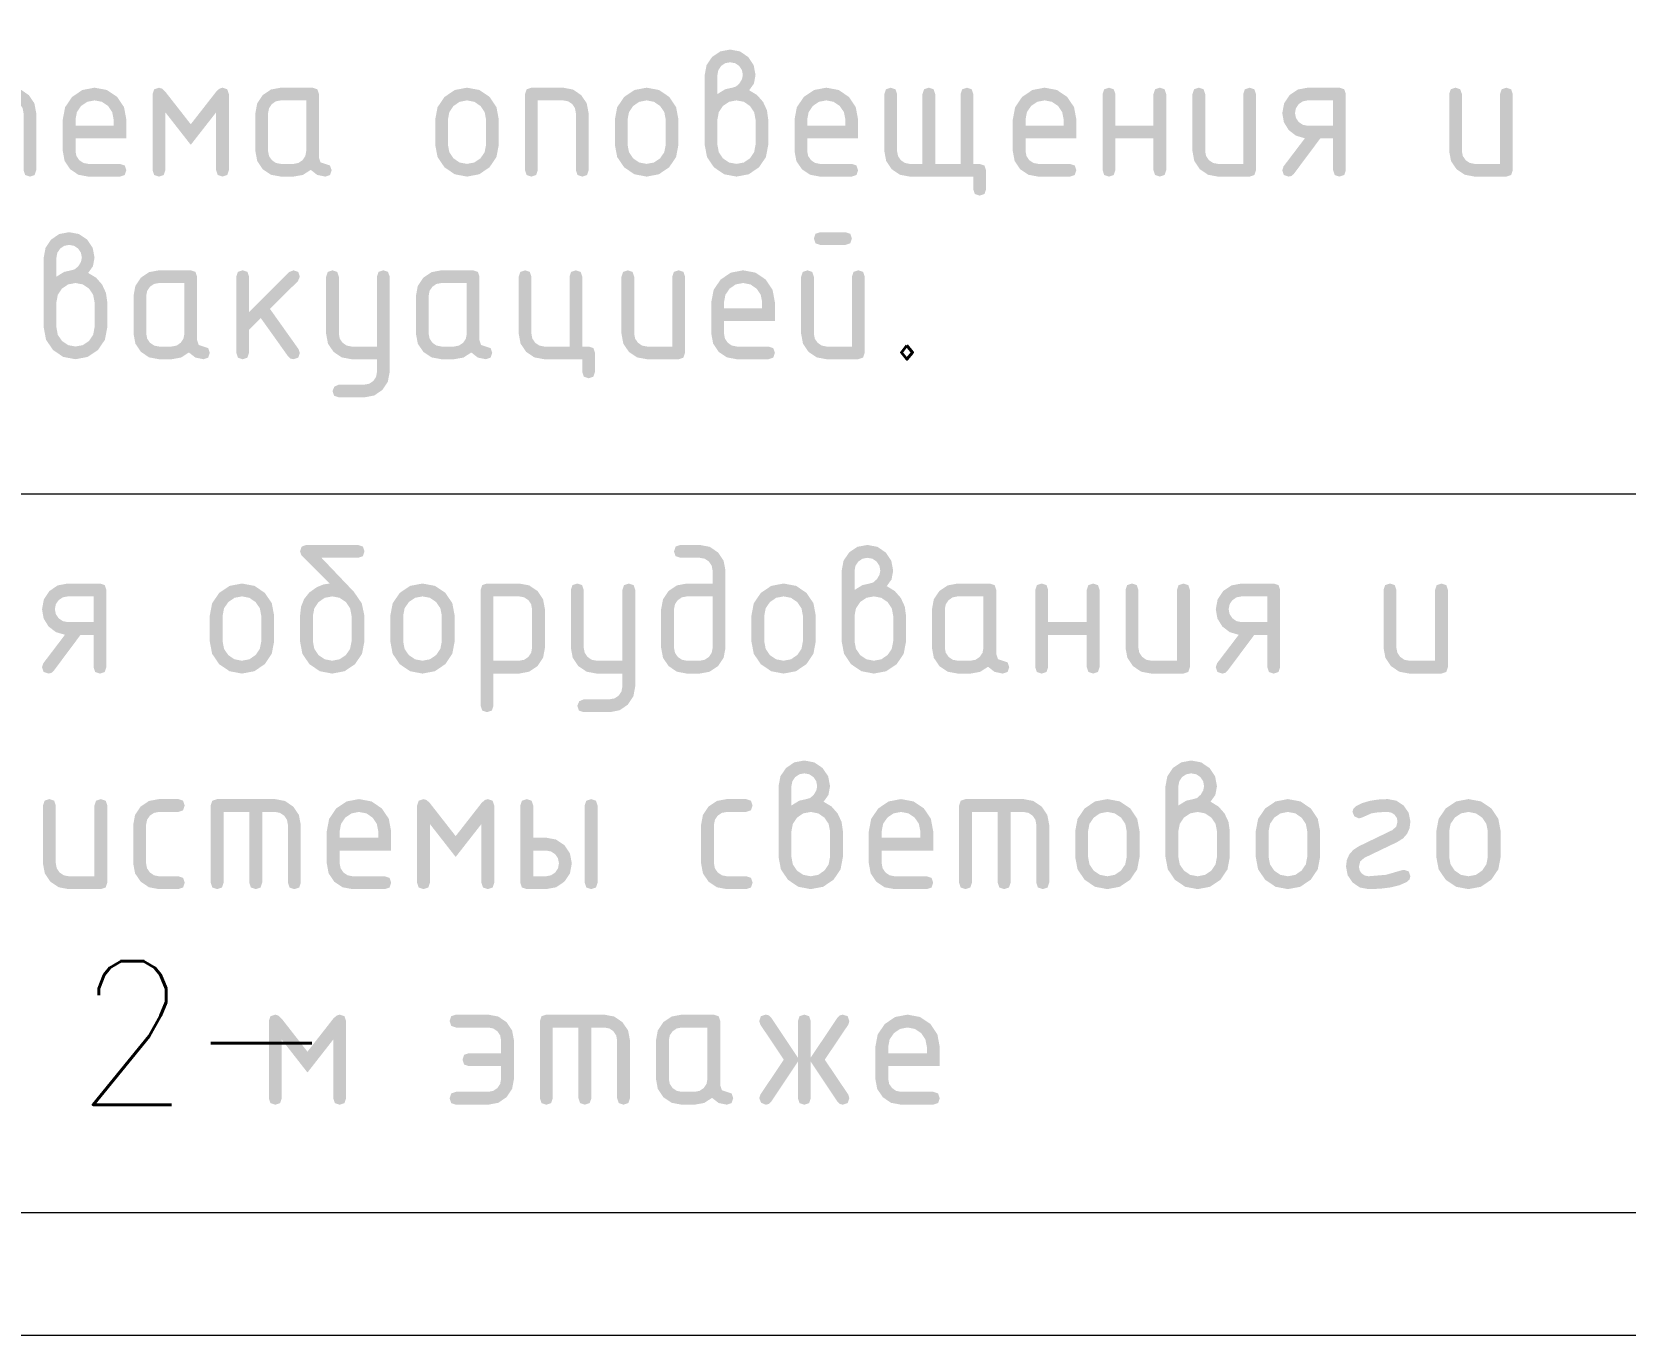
# Model space of a CAD drawing. Header units: millimetres. Extents: x 0 to 420, y 0 to 297.
# Drawn here: x 361.11 to 383.63, y 0 to 18.43 of the extents above; entities that cross this region are included whole.
import ezdxf

# ---------------------------------------------------------------- set-up
doc = ezdxf.new("R2010")
doc.units = ezdxf.units.MM
doc.styles.get("Standard").update_dxf_attribs({"font": 'STANDARD'})

msp = doc.modelspace()

# ---------------------------------------------------------------- hatches: boundary and pattern name
h = msp.add_hatch(color=7)
h.paths.add_polyline_path([(370.800762, 17.550347), (370.910041, 17.617595), (371.010224, 17.640195), (371.063899, 17.655905), (371.113852, 17.703034), (371.148579, 17.761256), (371.160155, 17.819891), (371.147063, 17.889827), (371.10834, 17.947773), (371.050394, 17.986496), (370.980458, 17.999587), (370.911005, 17.986427), (370.853128, 17.947222), (370.813716, 17.888931), (370.800762, 17.819891)], flags=0)
h.paths.add_polyline_path([(371.249451, 17.603264), (371.360659, 17.536429), (371.446235, 17.439001), (371.500806, 17.320352), (371.518996, 17.190955), (371.518996, 16.832113), (371.486061, 16.658343), (371.387806, 16.513511), (371.242699, 16.415532), (371.070306, 16.382873), (370.896536, 16.415601), (370.751704, 16.514062), (370.653726, 16.659032), (370.621066, 16.832113), (370.621066, 17.819891), (370.64718, 17.959073), (370.725797, 18.075104), (370.841552, 18.153239), (370.980458, 18.179284), (371.119365, 18.152963), (371.23512, 18.074553), (371.313255, 17.958384), (371.3393, 17.819891), (371.3167, 17.697521)], flags=0)
h.paths.add_polyline_path([(371.3393, 16.832113), (371.3393, 17.190955), (371.319594, 17.294376), (371.261027, 17.381675), (371.174142, 17.440724), (371.070306, 17.460499), (370.965782, 17.440724), (370.879035, 17.381675), (370.820261, 17.294376), (370.800762, 17.190955), (370.800762, 16.832113), (370.820261, 16.727589), (370.879035, 16.640842), (370.965782, 16.582068), (371.070306, 16.562569), (371.174142, 16.582137), (371.261027, 16.641393), (371.319594, 16.728278)], flags=0)
for points in [[(360.006445, 17.640195), (360.814527, 17.640195), (360.95302, 17.613874), (361.069188, 17.535464), (361.147599, 17.419295), (361.173919, 17.280803), (361.173919, 16.472721), (361.151319, 16.405266), (361.084071, 16.382873), (361.016616, 16.405266), (360.994223, 16.472721), (360.994223, 17.280803), (360.981132, 17.350945), (360.942409, 17.408685), (360.884669, 17.447407), (360.814527, 17.460499), (360.634831, 17.460499), (360.634831, 16.472721), (360.612231, 16.405266), (360.544983, 16.382873), (360.47801, 16.405266), (360.455686, 16.472721), (360.455686, 17.460499), (360.096293, 17.460499), (360.096293, 16.472721), (360.073694, 16.405266), (360.006445, 16.382873), (359.93899, 16.405266), (359.916597, 16.472721), (359.916597, 17.550347), (359.93899, 17.617595)], [(363.357686, 16.832113), (362.998294, 17.291827), (362.998294, 16.472721), (362.975694, 16.405266), (362.908446, 16.382873), (362.840991, 16.405266), (362.818598, 16.472721), (362.818598, 17.550347), (362.840991, 17.617595), (362.908446, 17.640195), (362.953163, 17.625794), (362.998294, 17.582869), (363.357686, 17.123155), (363.716527, 17.582869), (363.761451, 17.625794), (363.806375, 17.640195), (363.873624, 17.617595), (363.896223, 17.550347), (363.896223, 16.472721), (363.873624, 16.405266), (363.806375, 16.382873), (363.73892, 16.405266), (363.716527, 16.472721), (363.716527, 17.291827)], [(368.082168, 16.472721), (368.082168, 17.550347), (368.104561, 17.617595), (368.172016, 17.640195), (368.621256, 17.640195), (368.759267, 17.613874), (368.875366, 17.535464), (368.953777, 17.419295), (368.980097, 17.280803), (368.980097, 16.472721), (368.957497, 16.405266), (368.890249, 16.382873), (368.822794, 16.405266), (368.800401, 16.472721), (368.800401, 17.280803), (368.78731, 17.350945), (368.748587, 17.408685), (368.691123, 17.447407), (368.621256, 17.460499), (368.261864, 17.460499), (368.261864, 16.472721), (368.239264, 16.405266), (368.172016, 16.382873), (368.104561, 16.405266)], [(374.417287, 16.382873), (373.519357, 16.382873), (373.379968, 16.408987), (373.264144, 16.487604), (373.186009, 16.603359), (373.159964, 16.742265), (373.159964, 17.550347), (373.182358, 17.617595), (373.249813, 17.640195), (373.317061, 17.617595), (373.339661, 17.550347), (373.339661, 16.742265), (373.35289, 16.673501), (373.392577, 16.615486), (373.450593, 16.575798), (373.519357, 16.562569), (373.699053, 16.562569), (373.699053, 17.550347), (373.721377, 17.617595), (373.78835, 17.640195), (373.855598, 17.617595), (373.878198, 17.550347), (373.878198, 16.562569), (374.23759, 16.562569), (374.23759, 17.550347), (374.259983, 17.617595), (374.327438, 17.640195), (374.394687, 17.617595), (374.417287, 17.550347), (374.417287, 16.562569), (374.507135, 16.562569), (374.574383, 16.539969), (374.596983, 16.472721), (374.596983, 16.203177), (374.574383, 16.135928), (374.507135, 16.113329), (374.43968, 16.135928), (374.417287, 16.203177)], [(376.424619, 16.921961), (376.424619, 16.472721), (376.40202, 16.405266), (376.334771, 16.382873), (376.267316, 16.405266), (376.244923, 16.472721), (376.244923, 17.550347), (376.267316, 17.617595), (376.334771, 17.640195), (376.40202, 17.617595), (376.424619, 17.550347), (376.424619, 17.101658), (376.963157, 17.101658), (376.963157, 17.550347), (376.98555, 17.617595), (377.053005, 17.640195), (377.120253, 17.617595), (377.142853, 17.550347), (377.142853, 16.472721), (377.120253, 16.405266), (377.053005, 16.382873), (376.98555, 16.405266), (376.963157, 16.472721), (376.963157, 16.921961)], [(378.412302, 17.550347), (378.412302, 16.472721), (378.389702, 16.405266), (378.322454, 16.382873), (377.873765, 16.382873), (377.734376, 16.408918), (377.618552, 16.487053), (377.540417, 16.602877), (377.514372, 16.742265), (377.514372, 17.550347), (377.536766, 17.617595), (377.60422, 17.640195), (377.671469, 17.617595), (377.694069, 17.550347), (377.694069, 16.742265), (377.707298, 16.673501), (377.746985, 16.615486), (377.805001, 16.575798), (377.873765, 16.562569), (378.232606, 16.562569), (378.232606, 17.550347), (378.254999, 17.617595), (378.322454, 17.640195), (378.389702, 17.617595)], [(382.040506, 17.550347), (382.040506, 16.472721), (382.017906, 16.405266), (381.950658, 16.382873), (381.501969, 16.382873), (381.36258, 16.408918), (381.246756, 16.487053), (381.168621, 16.602877), (381.142577, 16.742265), (381.142577, 17.550347), (381.16497, 17.617595), (381.232425, 17.640195), (381.299673, 17.617595), (381.322273, 17.550347), (381.322273, 16.742265), (381.335502, 16.673501), (381.375189, 16.615486), (381.433205, 16.575798), (381.501969, 16.562569), (381.86081, 16.562569), (381.86081, 17.550347), (381.883203, 17.617595), (381.950658, 17.640195), (382.017906, 17.617595)], [(364.181085, 14.467383), (364.745529, 15.031828), (364.80947, 15.057735), (364.876718, 15.035135), (364.899318, 14.967887), (364.872309, 14.905599), (364.477639, 14.510929), (364.881679, 13.942075), (364.899318, 13.888607), (364.876718, 13.822392), (364.80947, 13.800413), (364.766889, 13.809921), (364.735056, 13.838446), (364.348103, 14.381394), (364.181085, 14.214375), (364.181085, 13.890261), (364.158485, 13.822806), (364.091237, 13.800413), (364.023782, 13.822806), (364.001389, 13.890261), (364.001389, 14.967887), (364.023782, 15.035135), (364.091237, 15.057735), (364.158485, 15.035135), (364.181085, 14.967887)], [(365.989071, 13.61796), (365.989071, 13.800413), (365.63023, 13.800413), (365.490842, 13.826526), (365.375017, 13.905144), (365.296883, 14.020899), (365.270838, 14.159805), (365.270838, 14.967887), (365.293231, 15.035135), (365.360686, 15.057735), (365.427934, 15.035135), (365.450534, 14.967887), (365.450534, 14.159805), (365.463763, 14.091041), (365.503451, 14.033025), (365.561466, 13.993338), (365.63023, 13.980109), (365.989071, 13.980109), (365.989071, 14.967887), (366.011464, 15.035135), (366.078919, 15.057735), (366.146168, 15.035135), (366.168767, 14.967887), (366.168767, 13.620716), (366.14286, 13.482706), (366.06569, 13.366606), (365.951313, 13.287714), (365.813785, 13.261324), (365.450534, 13.261324), (365.383079, 13.283924), (365.360686, 13.351172), (365.387695, 13.414011), (365.450534, 13.44102), (365.809926, 13.44102), (365.879793, 13.453767), (365.937257, 13.491732), (365.97598, 13.548438)], [(368.980472, 13.980109), (369.047721, 13.957509), (369.07032, 13.890261), (369.07032, 13.620716), (369.047721, 13.553468), (368.980472, 13.530868), (368.913017, 13.553468), (368.890624, 13.620716), (368.890624, 13.800413), (368.352087, 13.800413), (368.212698, 13.826526), (368.096874, 13.905144), (368.018739, 14.020899), (367.992695, 14.159805), (367.992695, 14.967887), (368.015088, 15.035135), (368.082543, 15.057735), (368.149791, 15.035135), (368.172391, 14.967887), (368.172391, 14.159805), (368.18562, 14.091041), (368.225307, 14.033025), (368.283323, 13.993338), (368.352087, 13.980109), (368.710928, 13.980109), (368.710928, 14.967887), (368.733321, 15.035135), (368.800776, 15.057735), (368.868024, 15.035135), (368.890624, 14.967887), (368.890624, 13.980109)], [(370.343032, 14.967887), (370.343032, 13.890261), (370.320432, 13.822806), (370.253184, 13.800413), (369.804494, 13.800413), (369.665106, 13.826458), (369.549282, 13.904592), (369.471147, 14.020416), (369.445102, 14.159805), (369.445102, 14.967887), (369.467495, 15.035135), (369.53495, 15.057735), (369.602198, 15.035135), (369.624798, 14.967887), (369.624798, 14.159805), (369.638027, 14.091041), (369.677715, 14.033025), (369.73573, 13.993338), (369.804494, 13.980109), (370.163336, 13.980109), (370.163336, 14.967887), (370.185729, 15.035135), (370.253184, 15.057735), (370.320432, 15.035135)], [(369.457134, 9.170586), (369.457134, 9.355243), (369.093332, 9.355243), (368.95229, 9.381702), (368.834812, 9.461077), (368.755713, 9.578485), (368.72953, 9.719045), (368.72953, 10.5376), (368.752268, 10.605813), (368.82048, 10.628551), (368.888693, 10.605813), (368.911431, 10.5376), (368.911431, 9.719045), (368.924729, 9.649661), (368.964899, 9.590612), (369.023948, 9.550442), (369.093332, 9.537144), (369.457134, 9.537144), (369.457134, 10.5376), (369.479872, 10.605813), (369.548085, 10.628551), (369.616297, 10.605813), (369.639035, 10.5376), (369.639035, 9.173342), (369.61299, 9.033265), (369.534855, 8.915925), (369.419031, 8.836274), (369.279643, 8.80954), (368.911431, 8.80954), (368.843218, 8.832278), (368.82048, 8.900491), (368.848041, 8.96388), (368.911431, 8.991441), (369.275233, 8.991441), (369.345995, 9.004257), (369.404769, 9.042704), (369.443974, 9.100237)], [(375.474439, 9.900946), (375.474439, 9.446194), (375.451701, 9.377981), (375.383488, 9.355243), (375.315275, 9.377981), (375.292538, 9.446194), (375.292538, 10.5376), (375.315275, 10.605813), (375.383488, 10.628551), (375.451701, 10.605813), (375.474439, 10.5376), (375.474439, 10.082847), (376.020142, 10.082847), (376.020142, 10.5376), (376.042879, 10.605813), (376.111092, 10.628551), (376.179305, 10.605813), (376.202043, 10.5376), (376.202043, 9.446194), (376.179305, 9.377981), (376.111092, 9.355243), (376.042879, 9.377981), (376.020142, 9.446194), (376.020142, 9.900946)], [(377.477869, 10.5376), (377.477869, 9.446194), (377.455131, 9.377981), (377.386918, 9.355243), (376.932166, 9.355243), (376.791124, 9.381426), (376.673646, 9.460525), (376.594546, 9.578003), (376.568364, 9.719045), (376.568364, 10.5376), (376.591101, 10.605813), (376.659314, 10.628551), (376.727527, 10.605813), (376.750265, 10.5376), (376.750265, 9.719045), (376.763563, 9.649661), (376.803733, 9.590612), (376.862782, 9.550442), (376.932166, 9.537144), (377.295968, 9.537144), (377.295968, 10.5376), (377.318706, 10.605813), (377.386918, 10.628551), (377.455131, 10.605813)], [(381.124299, 10.5376), (381.124299, 9.446194), (381.101561, 9.377981), (381.033348, 9.355243), (380.578596, 9.355243), (380.437553, 9.381426), (380.320076, 9.460525), (380.240976, 9.578003), (380.214793, 9.719045), (380.214793, 10.5376), (380.237531, 10.605813), (380.305744, 10.628551), (380.373957, 10.605813), (380.396695, 10.5376), (380.396695, 9.719045), (380.409993, 9.649661), (380.450162, 9.590612), (380.509211, 9.550442), (380.578596, 9.537144), (380.942398, 9.537144), (380.942398, 10.5376), (380.965135, 10.605813), (381.033348, 10.628551), (381.101561, 10.605813)], [(362.178099, 7.489473), (362.178099, 6.398067), (362.155361, 6.329854), (362.087148, 6.307116), (361.632396, 6.307116), (361.491353, 6.333299), (361.373876, 6.412398), (361.294776, 6.529876), (361.268594, 6.670918), (361.268594, 7.489473), (361.291331, 7.557686), (361.359544, 7.580424), (361.427757, 7.557686), (361.450495, 7.489473), (361.450495, 6.670918), (361.463793, 6.601534), (361.503962, 6.542485), (361.563011, 6.502315), (361.632396, 6.489017), (361.996198, 6.489017), (361.996198, 7.489473), (362.018935, 7.557686), (362.087148, 7.580424), (362.155361, 7.557686)], [(362.726321, 7.216622), (362.726321, 6.670918), (362.739619, 6.601534), (362.779789, 6.542485), (362.838837, 6.502315), (362.908222, 6.489017), (363.181073, 6.489017), (363.249286, 6.46628), (363.272024, 6.398067), (363.249286, 6.329854), (363.181073, 6.307116), (362.908222, 6.307116), (362.767179, 6.333299), (362.649702, 6.412398), (362.570602, 6.529876), (362.54442, 6.670918), (362.54442, 7.216622), (362.570602, 7.357664), (362.649702, 7.475141), (362.767179, 7.554034), (362.908222, 7.580424), (363.181073, 7.580424), (363.249286, 7.557686), (363.272024, 7.489473), (363.249286, 7.42126), (363.181073, 7.398523), (362.908222, 7.398523), (362.837942, 7.385293), (362.779237, 7.345606), (362.73955, 7.286901)], [(363.730148, 7.580424), (364.548702, 7.580424), (364.68878, 7.55369), (364.80612, 7.474039), (364.885771, 7.356699), (364.912505, 7.216622), (364.912505, 6.398067), (364.889767, 6.329854), (364.821554, 6.307116), (364.753341, 6.329854), (364.730603, 6.398067), (364.730603, 7.216622), (364.717443, 7.287384), (364.678238, 7.346157), (364.619465, 7.385362), (364.548702, 7.398523), (364.366801, 7.398523), (364.366801, 6.398067), (364.344064, 6.329854), (364.275851, 6.307116), (364.207638, 6.329854), (364.1849, 6.398067), (364.1849, 7.398523), (363.821098, 7.398523), (363.821098, 6.398067), (363.798361, 6.329854), (363.730148, 6.307116), (363.661935, 6.329854), (363.639197, 6.398067), (363.639197, 7.489473), (363.661935, 7.557686)], [(367.101478, 6.761869), (366.737676, 7.227646), (366.737676, 6.398067), (366.714939, 6.329854), (366.646726, 6.307116), (366.578513, 6.329854), (366.555775, 6.398067), (366.555775, 7.489473), (366.578513, 7.557686), (366.646726, 7.580424), (366.692201, 7.565954), (366.737676, 7.522546), (367.101478, 7.056769), (367.46528, 7.522546), (367.510756, 7.565954), (367.556231, 7.580424), (367.624444, 7.557686), (367.647181, 7.489473), (367.647181, 6.398067), (367.624444, 6.329854), (367.556231, 6.307116), (367.488018, 6.329854), (367.46528, 6.398067), (367.46528, 7.227646)], [(370.751861, 7.216622), (370.751861, 6.670918), (370.765159, 6.601534), (370.805329, 6.542485), (370.864378, 6.502315), (370.933762, 6.489017), (371.206613, 6.489017), (371.274826, 6.46628), (371.297564, 6.398067), (371.274826, 6.329854), (371.206613, 6.307116), (370.933762, 6.307116), (370.79272, 6.333299), (370.675242, 6.412398), (370.596142, 6.529876), (370.56996, 6.670918), (370.56996, 7.216622), (370.596142, 7.357664), (370.675242, 7.475141), (370.79272, 7.554034), (370.933762, 7.580424), (371.206613, 7.580424), (371.274826, 7.557686), (371.297564, 7.489473), (371.274826, 7.42126), (371.206613, 7.398523), (370.933762, 7.398523), (370.863482, 7.385293), (370.804777, 7.345606), (370.76509, 7.286901)], [(374.30734, 7.580424), (375.125895, 7.580424), (375.265972, 7.55369), (375.383312, 7.474039), (375.462963, 7.356699), (375.489697, 7.216622), (375.489697, 6.398067), (375.466959, 6.329854), (375.398746, 6.307116), (375.330533, 6.329854), (375.307796, 6.398067), (375.307796, 7.216622), (375.294635, 7.287384), (375.25543, 7.346157), (375.196657, 7.385362), (375.125895, 7.398523), (374.943994, 7.398523), (374.943994, 6.398067), (374.921256, 6.329854), (374.853043, 6.307116), (374.78483, 6.329854), (374.762093, 6.398067), (374.762093, 7.398523), (374.398291, 7.398523), (374.398291, 6.398067), (374.375553, 6.329854), (374.30734, 6.307116), (374.239127, 6.329854), (374.216389, 6.398067), (374.216389, 7.489473), (374.239127, 7.557686)], [(380.503174, 6.579968), (380.571387, 6.55723), (380.594125, 6.489017), (380.581378, 6.442302), (380.543413, 6.407989), (380.443893, 6.363857), (380.320653, 6.332334), (380.173746, 6.313421), (380.003222, 6.307116), (379.880577, 6.330336), (379.777775, 6.400272), (379.70784, 6.503073), (379.68462, 6.625719), (379.695988, 6.718426), (379.730095, 6.797284), (379.786939, 6.862293), (379.866521, 6.913453), (380.33781, 7.141105), (380.39362, 7.18913), (380.412224, 7.262372), (380.402026, 7.314462), (380.371985, 7.358284), (380.328163, 7.388325), (380.276074, 7.398523), (380.140406, 7.393631), (380.045666, 7.37923), (379.909515, 7.318596), (379.866521, 7.307572), (379.803131, 7.335133), (379.77557, 7.398523), (379.787628, 7.44324), (379.824077, 7.478449), (379.912142, 7.522985), (380.016796, 7.554861), (380.138089, 7.574024), (380.276074, 7.580424), (380.398443, 7.556997), (380.500969, 7.487268), (380.570698, 7.384742), (380.594125, 7.262372), (380.582661, 7.169269), (380.548305, 7.090118), (380.491108, 7.025023), (380.411121, 6.974087), (379.943691, 6.749742), (379.885675, 6.699719), (379.866521, 6.625719), (379.876443, 6.572871), (379.906208, 6.528705), (379.950374, 6.498939), (380.003222, 6.489017), (380.25244, 6.510101), (380.468999, 6.573353)], [(365.006972, 3.713742), (364.64317, 4.179519), (364.64317, 3.34994), (364.620433, 3.281727), (364.55222, 3.258989), (364.484007, 3.281727), (364.461269, 3.34994), (364.461269, 4.441346), (364.484007, 4.509559), (364.55222, 4.532297), (364.597695, 4.517827), (364.64317, 4.474419), (365.006972, 4.008642), (365.370774, 4.474419), (365.41625, 4.517827), (365.461725, 4.532297), (365.529938, 4.509559), (365.552675, 4.441346), (365.552675, 3.34994), (365.529938, 3.281727), (365.461725, 3.258989), (365.393512, 3.281727), (365.370774, 3.34994), (365.370774, 4.179519)], [(367.743354, 3.804692), (367.288602, 3.804692), (367.220389, 3.82743), (367.197651, 3.895643), (367.220389, 3.963856), (367.288602, 3.986593), (367.743354, 3.986593), (367.743354, 4.168495), (367.730194, 4.239257), (367.690989, 4.29803), (367.632216, 4.337235), (367.561453, 4.350396), (367.106701, 4.350396), (367.038488, 4.373133), (367.01575, 4.441346), (367.038488, 4.509559), (367.106701, 4.532297), (367.561453, 4.532297), (367.702495, 4.505907), (367.819973, 4.427014), (367.898866, 4.309537), (367.925255, 4.168495), (367.925255, 3.622791), (367.898866, 3.481749), (367.819973, 3.364271), (367.702495, 3.285172), (367.561453, 3.258989), (367.106701, 3.258989), (367.038488, 3.281727), (367.01575, 3.34994), (367.038488, 3.418153), (367.106701, 3.44089), (367.561453, 3.44089), (367.631733, 3.45412), (367.690438, 3.493807), (367.730125, 3.552511), (367.743354, 3.622791)], [(368.382527, 4.532297), (369.201081, 4.532297), (369.341159, 4.505563), (369.458499, 4.425912), (369.53815, 4.308572), (369.564884, 4.168495), (369.564884, 3.34994), (369.542146, 3.281727), (369.473933, 3.258989), (369.40572, 3.281727), (369.382982, 3.34994), (369.382982, 4.168495), (369.369822, 4.239257), (369.330617, 4.29803), (369.271844, 4.337235), (369.201081, 4.350396), (369.01918, 4.350396), (369.01918, 3.34994), (368.996443, 3.281727), (368.92823, 3.258989), (368.860017, 3.281727), (368.837279, 3.34994), (368.837279, 4.350396), (368.473477, 4.350396), (368.473477, 3.34994), (368.45074, 3.281727), (368.382527, 3.258989), (368.314314, 3.281727), (368.291576, 3.34994), (368.291576, 4.441346), (368.314314, 4.509559)], [(371.937735, 3.86698), (371.55905, 3.299228), (371.526804, 3.26898), (371.482982, 3.258989), (371.419041, 3.285999), (371.392032, 3.34994), (371.407466, 3.401203), (371.739297, 3.895643), (371.407466, 4.390634), (371.392032, 4.441346), (371.414769, 4.509559), (371.482982, 4.532297), (371.526804, 4.522375), (371.55905, 4.492609), (371.937735, 3.924857), (371.937735, 4.441346), (371.960472, 4.509559), (372.028685, 4.532297), (372.096898, 4.509559), (372.119636, 4.441346), (372.119636, 3.924857), (372.498872, 4.492609), (372.530636, 4.522375), (372.574388, 4.532297), (372.642601, 4.509559), (372.665339, 4.441346), (372.650456, 4.390634), (372.318073, 3.895643), (372.650456, 3.401203), (372.665339, 3.34994), (372.642601, 3.281727), (372.574388, 3.258989), (372.530636, 3.26898), (372.498872, 3.299228), (372.119636, 3.86698), (372.119636, 3.34994), (372.096898, 3.281727), (372.028685, 3.258989), (371.960472, 3.281727), (371.937735, 3.34994)]]:
    msp.add_hatch(color=7).paths.add_polyline_path(points, flags=0)
h = msp.add_hatch(color=7)
h.paths.add_polyline_path([(361.998389, 17.460499), (361.894554, 17.440724), (361.807668, 17.381675), (361.748413, 17.294376), (361.728844, 17.190955), (361.728844, 17.101658), (362.267382, 17.101658), (362.267382, 17.190955), (362.247607, 17.294376), (362.188558, 17.381675), (362.101328, 17.440724)], flags=0)
h.paths.add_polyline_path([(361.728844, 16.921961), (361.728844, 16.742265), (361.742074, 16.673501), (361.781761, 16.615486), (361.839777, 16.575798), (361.908541, 16.562569), (362.35723, 16.562569), (362.424478, 16.539969), (362.447078, 16.472721), (362.424478, 16.405266), (362.35723, 16.382873), (361.908541, 16.382873), (361.769152, 16.408918), (361.653328, 16.487053), (361.575193, 16.602877), (361.549148, 16.742265), (361.549148, 17.190955), (361.581877, 17.363829), (361.680338, 17.509006), (361.825307, 17.60726), (361.998389, 17.640195), (362.172366, 17.607604), (362.316991, 17.510108), (362.414487, 17.365414), (362.447078, 17.190955), (362.447078, 16.921961)], flags=0)
h = msp.add_hatch(color=7)
h.paths.add_polyline_path([(364.989239, 17.460499), (364.630397, 17.460499), (364.560944, 17.447339), (364.503067, 17.408133), (364.463655, 17.349842), (364.450701, 17.280803), (364.450701, 16.742265), (364.46393, 16.673501), (364.503618, 16.615486), (364.561633, 16.575798), (364.630397, 16.562569), (364.810094, 16.562569), (364.878858, 16.575523), (364.936873, 16.614935), (364.976078, 16.672812), (364.989239, 16.742265)], flags=0)
h.paths.add_polyline_path([(365.348631, 16.472721), (365.326031, 16.405266), (365.258783, 16.382873), (365.144612, 16.406575), (365.05318, 16.478233), (364.942799, 16.406575), (364.810094, 16.382873), (364.630397, 16.382873), (364.491009, 16.408918), (364.375185, 16.487053), (364.29705, 16.602877), (364.271005, 16.742265), (364.271005, 17.280803), (364.29705, 17.419984), (364.375185, 17.536015), (364.491009, 17.61415), (364.630397, 17.640195), (365.079087, 17.640195), (365.146335, 17.617595), (365.168935, 17.550347), (365.168935, 16.652417), (365.191328, 16.584962), (365.258783, 16.562569), (365.326031, 16.539969)], flags=0)
h = msp.add_hatch(color=7)
h.paths.add_polyline_path([(366.812718, 16.832113), (366.812718, 17.190955), (366.845447, 17.363829), (366.943908, 17.509006), (367.088877, 17.60726), (367.261959, 17.640195), (367.435936, 17.607604), (367.580561, 17.510108), (367.678057, 17.365414), (367.710648, 17.190955), (367.710648, 16.832113), (367.677713, 16.659032), (367.579459, 16.514062), (367.434351, 16.415601), (367.261959, 16.382873), (367.088877, 16.415601), (366.943908, 16.514062), (366.845447, 16.659032)], flags=0)
h.paths.add_polyline_path([(367.530952, 16.832113), (367.530952, 17.190955), (367.511177, 17.294376), (367.452128, 17.381675), (367.364898, 17.440724), (367.261959, 17.460499), (367.158124, 17.440724), (367.071238, 17.381675), (367.011983, 17.294376), (366.992414, 17.190955), (366.992414, 16.832113), (367.011914, 16.727589), (367.070687, 16.640842), (367.157435, 16.582068), (367.261959, 16.562569), (367.364898, 16.582137), (367.452128, 16.641393), (367.511177, 16.728278)], flags=0)
h = msp.add_hatch(color=7)
h.paths.add_polyline_path([(369.351617, 16.832113), (369.351617, 17.190955), (369.384345, 17.363829), (369.482806, 17.509006), (369.627776, 17.60726), (369.800857, 17.640195), (369.974835, 17.607604), (370.11946, 17.510108), (370.216956, 17.365414), (370.249546, 17.190955), (370.249546, 16.832113), (370.216611, 16.659032), (370.118357, 16.514062), (369.97325, 16.415601), (369.800857, 16.382873), (369.627776, 16.415601), (369.482806, 16.514062), (369.384345, 16.659032)], flags=0)
h.paths.add_polyline_path([(370.06985, 16.832113), (370.06985, 17.190955), (370.050075, 17.294376), (369.991026, 17.381675), (369.903797, 17.440724), (369.800857, 17.460499), (369.697022, 17.440724), (369.610137, 17.381675), (369.550881, 17.294376), (369.531313, 17.190955), (369.531313, 16.832113), (369.550812, 16.727589), (369.609586, 16.640842), (369.696333, 16.582068), (369.800857, 16.562569), (369.903797, 16.582137), (369.991026, 16.641393), (370.050075, 16.728278)], flags=0)
h = msp.add_hatch(color=7)
h.paths.add_polyline_path([(372.339756, 17.460499), (372.235921, 17.440724), (372.149035, 17.381675), (372.08978, 17.294376), (372.070211, 17.190955), (372.070211, 17.101658), (372.608749, 17.101658), (372.608749, 17.190955), (372.588974, 17.294376), (372.529925, 17.381675), (372.442695, 17.440724)], flags=0)
h.paths.add_polyline_path([(372.070211, 16.921961), (372.070211, 16.742265), (372.083441, 16.673501), (372.123128, 16.615486), (372.181144, 16.575798), (372.249908, 16.562569), (372.698597, 16.562569), (372.765845, 16.539969), (372.788445, 16.472721), (372.765845, 16.405266), (372.698597, 16.382873), (372.249908, 16.382873), (372.110519, 16.408918), (371.994695, 16.487053), (371.91656, 16.602877), (371.890515, 16.742265), (371.890515, 17.190955), (371.923244, 17.363829), (372.021704, 17.509006), (372.166674, 17.60726), (372.339756, 17.640195), (372.513733, 17.607604), (372.658358, 17.510108), (372.755854, 17.365414), (372.788445, 17.190955), (372.788445, 16.921961)], flags=0)
h = msp.add_hatch(color=7)
h.paths.add_polyline_path([(375.424714, 17.460499), (375.320879, 17.440724), (375.233994, 17.381675), (375.174738, 17.294376), (375.15517, 17.190955), (375.15517, 17.101658), (375.693707, 17.101658), (375.693707, 17.190955), (375.673933, 17.294376), (375.614884, 17.381675), (375.527654, 17.440724)], flags=0)
h.paths.add_polyline_path([(375.15517, 16.921961), (375.15517, 16.742265), (375.168399, 16.673501), (375.208087, 16.615486), (375.266102, 16.575798), (375.334866, 16.562569), (375.783556, 16.562569), (375.850804, 16.539969), (375.873404, 16.472721), (375.850804, 16.405266), (375.783556, 16.382873), (375.334866, 16.382873), (375.195478, 16.408918), (375.079654, 16.487053), (375.001519, 16.602877), (374.975474, 16.742265), (374.975474, 17.190955), (375.008202, 17.363829), (375.106663, 17.509006), (375.251633, 17.60726), (375.424714, 17.640195), (375.598692, 17.607604), (375.743317, 17.510108), (375.840813, 17.365414), (375.873404, 17.190955), (375.873404, 16.921961)], flags=0)
h = msp.add_hatch(color=7)
h.paths.add_polyline_path([(379.103527, 16.924718), (378.976678, 16.961856), (378.874221, 17.041575), (378.806284, 17.15168), (378.783822, 17.280803), (378.809867, 17.419984), (378.888001, 17.536015), (379.003825, 17.61415), (379.143214, 17.640195), (379.591903, 17.640195), (379.659152, 17.617595), (379.681751, 17.550347), (379.681751, 16.472721), (379.659152, 16.405266), (379.591903, 16.382873), (379.524448, 16.405266), (379.502055, 16.472721), (379.502055, 16.921961), (379.320154, 16.921961), (378.945879, 16.419804), (378.913908, 16.392037), (378.87367, 16.382873), (378.806215, 16.405266), (378.783822, 16.472721), (378.801461, 16.527291)], flags=0)
h.paths.add_polyline_path([(378.963518, 17.280803), (378.976747, 17.212521), (379.016434, 17.154574), (379.07445, 17.114887), (379.143214, 17.101658), (379.502055, 17.101658), (379.502055, 17.460499), (379.143214, 17.460499), (379.073761, 17.447339), (379.015883, 17.408133), (378.976471, 17.349842)], flags=0)
h = msp.add_hatch(color=7)
h.paths.add_polyline_path([(361.459228, 14.967887), (361.568506, 15.035135), (361.66869, 15.057735), (361.722364, 15.073444), (361.772318, 15.120573), (361.807045, 15.178795), (361.81862, 15.237431), (361.805529, 15.307366), (361.766806, 15.365313), (361.70886, 15.404036), (361.638924, 15.417127), (361.569471, 15.403967), (361.511593, 15.364762), (361.472181, 15.306471), (361.459228, 15.237431)], flags=0)
h.paths.add_polyline_path([(361.907917, 15.020803), (362.019125, 14.953968), (362.104701, 14.856541), (362.159271, 14.737892), (362.177461, 14.608494), (362.177461, 14.249653), (362.144526, 14.075882), (362.046272, 13.931051), (361.901165, 13.833072), (361.728772, 13.800413), (361.555002, 13.833141), (361.41017, 13.931602), (361.312191, 14.076571), (361.279532, 14.249653), (361.279532, 15.237431), (361.305646, 15.376613), (361.384263, 15.492644), (361.500018, 15.570778), (361.638924, 15.596823), (361.77783, 15.570503), (361.893586, 15.492092), (361.97172, 15.375924), (361.997765, 15.237431), (361.975165, 15.115061)], flags=0)
h.paths.add_polyline_path([(361.997765, 14.249653), (361.997765, 14.608494), (361.978059, 14.711916), (361.919493, 14.799215), (361.832607, 14.858264), (361.728772, 14.878038), (361.624248, 14.858264), (361.5375, 14.799215), (361.478727, 14.711916), (361.459228, 14.608494), (361.459228, 14.249653), (361.478727, 14.145129), (361.5375, 14.058381), (361.624248, 13.999608), (361.728772, 13.980109), (361.832607, 13.999677), (361.919493, 14.058933), (361.978059, 14.145818)], flags=0)
h = msp.add_hatch(color=7)
h.paths.add_polyline_path([(372.88193, 14.967887), (372.88193, 13.890261), (372.85933, 13.822806), (372.792082, 13.800413), (372.343393, 13.800413), (372.204004, 13.826458), (372.08818, 13.904592), (372.010046, 14.020416), (371.984001, 14.159805), (371.984001, 14.967887), (372.006394, 15.035135), (372.073849, 15.057735), (372.141097, 15.035135), (372.163697, 14.967887), (372.163697, 14.159805), (372.176926, 14.091041), (372.216613, 14.033025), (372.274629, 13.993338), (372.343393, 13.980109), (372.702234, 13.980109), (372.702234, 14.967887), (372.724627, 15.035135), (372.792082, 15.057735), (372.85933, 15.035135)], flags=0)
h.paths.add_polyline_path([(372.611284, 15.417127), (372.253545, 15.417127), (372.18609, 15.43952), (372.163697, 15.506975), (372.18609, 15.574223), (372.253545, 15.596823), (372.611284, 15.596823), (372.678532, 15.574223), (372.701132, 15.506975), (372.678532, 15.43952)], flags=0)
h = msp.add_hatch(color=7)
h.paths.add_polyline_path([(363.267214, 14.878038), (362.908373, 14.878038), (362.83892, 14.864878), (362.781043, 14.825673), (362.741631, 14.767382), (362.728677, 14.698342), (362.728677, 14.159805), (362.741906, 14.091041), (362.781594, 14.033025), (362.839609, 13.993338), (362.908373, 13.980109), (363.08807, 13.980109), (363.156834, 13.993062), (363.214849, 14.032474), (363.254054, 14.090352), (363.267214, 14.159805)], flags=0)
h.paths.add_polyline_path([(363.626607, 13.890261), (363.604007, 13.822806), (363.536759, 13.800413), (363.422588, 13.824115), (363.331155, 13.895773), (363.220775, 13.824115), (363.08807, 13.800413), (362.908373, 13.800413), (362.768985, 13.826458), (362.653161, 13.904592), (362.575026, 14.020416), (362.548981, 14.159805), (362.548981, 14.698342), (362.575026, 14.837524), (362.653161, 14.953555), (362.768985, 15.03169), (362.908373, 15.057735), (363.357063, 15.057735), (363.424311, 15.035135), (363.446911, 14.967887), (363.446911, 14.069957), (363.469304, 14.002502), (363.536759, 13.980109), (363.604007, 13.957509)], flags=0)
h = msp.add_hatch(color=7)
h.paths.add_polyline_path([(367.258521, 14.878038), (366.899679, 14.878038), (366.830226, 14.864878), (366.772349, 14.825673), (366.732937, 14.767382), (366.719983, 14.698342), (366.719983, 14.159805), (366.733212, 14.091041), (366.7729, 14.033025), (366.830915, 13.993338), (366.899679, 13.980109), (367.079376, 13.980109), (367.14814, 13.993062), (367.206155, 14.032474), (367.24536, 14.090352), (367.258521, 14.159805)], flags=0)
h.paths.add_polyline_path([(367.617913, 13.890261), (367.595313, 13.822806), (367.528065, 13.800413), (367.413894, 13.824115), (367.322461, 13.895773), (367.212081, 13.824115), (367.079376, 13.800413), (366.899679, 13.800413), (366.760291, 13.826458), (366.644467, 13.904592), (366.566332, 14.020416), (366.540287, 14.159805), (366.540287, 14.698342), (366.566332, 14.837524), (366.644467, 14.953555), (366.760291, 15.03169), (366.899679, 15.057735), (367.348369, 15.057735), (367.415617, 15.035135), (367.438217, 14.967887), (367.438217, 14.069957), (367.46061, 14.002502), (367.528065, 13.980109), (367.595313, 13.957509)], flags=0)
h = msp.add_hatch(color=7)
h.paths.add_polyline_path([(371.163792, 14.878038), (371.059957, 14.858264), (370.973071, 14.799215), (370.913816, 14.711916), (370.894248, 14.608494), (370.894248, 14.519197), (371.432785, 14.519197), (371.432785, 14.608494), (371.41301, 14.711916), (371.353961, 14.799215), (371.266731, 14.858264)], flags=0)
h.paths.add_polyline_path([(370.894248, 14.339501), (370.894248, 14.159805), (370.907477, 14.091041), (370.947164, 14.033025), (371.00518, 13.993338), (371.073944, 13.980109), (371.522633, 13.980109), (371.589881, 13.957509), (371.612481, 13.890261), (371.589881, 13.822806), (371.522633, 13.800413), (371.073944, 13.800413), (370.934555, 13.826458), (370.818731, 13.904592), (370.740596, 14.020416), (370.714551, 14.159805), (370.714551, 14.608494), (370.74728, 14.781369), (370.845741, 14.926545), (370.99071, 15.0248), (371.163792, 15.057735), (371.337769, 15.025144), (371.482394, 14.927648), (371.57989, 14.782954), (371.612481, 14.608494), (371.612481, 14.339501)], flags=0)
h = msp.add_hatch(color=7)
h.paths.add_polyline_path([(365.811557, 10.173798), (365.811557, 9.809996), (365.778208, 9.635192), (365.678714, 9.488086), (365.531608, 9.388385), (365.356804, 9.355243), (365.182, 9.388385), (365.034895, 9.488086), (364.935193, 9.635192), (364.902052, 9.809996), (364.902052, 10.173798), (364.916745, 10.301861), (364.960894, 10.411578), (365.034602, 10.503003), (365.137972, 10.576185), (365.23223, 10.61539), (365.319873, 10.628551), (364.920242, 11.028182), (364.902052, 11.082201), (364.924789, 11.151172), (364.993002, 11.174254), (365.72226, 11.174254), (365.790473, 11.151516), (365.813211, 11.083303), (365.790473, 11.01509), (365.72226, 10.992353), (365.20522, 10.992353), (365.662729, 10.511693), (365.77435, 10.348533)], flags=0)
h.paths.add_polyline_path([(365.629656, 9.809996), (365.629656, 10.173798), (365.609536, 10.278322), (365.54973, 10.366723), (365.461328, 10.42653), (365.356804, 10.44665), (365.251867, 10.42653), (365.163879, 10.366723), (365.103865, 10.278322), (365.083953, 10.173798), (365.083953, 9.809996), (365.103796, 9.704576), (365.163328, 9.616519), (365.251384, 9.556988), (365.356804, 9.537144), (365.461328, 9.557057), (365.54973, 9.617071), (365.609536, 9.705058)], flags=0)
h = msp.add_hatch(color=7)
h.paths.add_polyline_path([(370.914861, 10.810452), (370.914861, 9.719045), (370.888127, 9.578003), (370.808477, 9.460525), (370.691137, 9.381426), (370.551059, 9.355243), (370.369158, 9.355243), (370.228116, 9.381702), (370.110638, 9.461077), (370.031539, 9.578485), (370.005356, 9.719045), (370.005356, 10.264749), (370.031814, 10.405791), (370.111189, 10.523268), (370.228598, 10.602161), (370.369158, 10.628551), (370.73296, 10.628551), (370.73296, 10.810452), (370.7198, 10.881214), (370.680595, 10.939987), (370.621821, 10.979192), (370.551059, 10.992353), (370.278208, 10.992353), (370.209995, 11.01509), (370.187257, 11.083303), (370.209995, 11.151516), (370.278208, 11.174254), (370.551059, 11.174254), (370.692101, 11.14752), (370.809579, 11.067869), (370.888472, 10.950529)], flags=0)
h.paths.add_polyline_path([(370.73296, 9.719045), (370.73296, 10.44665), (370.369158, 10.44665), (370.298878, 10.43342), (370.240174, 10.393733), (370.200486, 10.335028), (370.187257, 10.264749), (370.187257, 9.719045), (370.200555, 9.649661), (370.240725, 9.590612), (370.299774, 9.550442), (370.369158, 9.537144), (370.551059, 9.537144), (370.621339, 9.550374), (370.680043, 9.590061), (370.719731, 9.648765)], flags=0)
h = msp.add_hatch(color=7)
h.paths.add_polyline_path([(372.738909, 10.5376), (372.849772, 10.605813), (372.951127, 10.628551), (373.00556, 10.644329), (373.055858, 10.69194), (373.09086, 10.751196), (373.102711, 10.810452), (373.089551, 10.881214), (373.050346, 10.939987), (372.991572, 10.979192), (372.92081, 10.992353), (372.85053, 10.979124), (372.791826, 10.939436), (372.752138, 10.880732), (372.738909, 10.810452)], flags=0)
h.paths.add_polyline_path([(373.193662, 10.591619), (373.306179, 10.523406), (373.392651, 10.424601), (373.447979, 10.304781), (373.466513, 10.173798), (373.466513, 9.809996), (373.433165, 9.634296), (373.33367, 9.487535), (373.186565, 9.388316), (373.011761, 9.355243), (372.836061, 9.388385), (372.6893, 9.488086), (372.590081, 9.635192), (372.557008, 9.809996), (372.557008, 10.810452), (372.583466, 10.951494), (372.662841, 11.068972), (372.78025, 11.147864), (372.92081, 11.174254), (373.061852, 11.14752), (373.17933, 11.067869), (373.258223, 10.950529), (373.284612, 10.810452), (373.261875, 10.686773)], flags=0)
h.paths.add_polyline_path([(373.284612, 9.809996), (373.284612, 10.173798), (373.264769, 10.278322), (373.205237, 10.366723), (373.117181, 10.42653), (373.011761, 10.44665), (372.906341, 10.42653), (372.818284, 10.366723), (372.758753, 10.278322), (372.738909, 10.173798), (372.738909, 9.809996), (372.758753, 9.704576), (372.818284, 9.616519), (372.906341, 9.556988), (373.011761, 9.537144), (373.117181, 9.557057), (373.205237, 9.617071), (373.264769, 9.705058)], flags=0)
h = msp.add_hatch(color=7)
h.paths.add_polyline_path([(361.579737, 9.903702), (361.451234, 9.941461), (361.347124, 10.022214), (361.278428, 10.133766), (361.255622, 10.264749), (361.281805, 10.405791), (361.360904, 10.523268), (361.478382, 10.602161), (361.619424, 10.628551), (362.074177, 10.628551), (362.14239, 10.605813), (362.165127, 10.5376), (362.165127, 9.446194), (362.14239, 9.377981), (362.074177, 9.355243), (362.005964, 9.377981), (361.983226, 9.446194), (361.983226, 9.900946), (361.798569, 9.900946), (361.419884, 9.392726), (361.387569, 9.364476), (361.346572, 9.355243), (361.27836, 9.377981), (361.255622, 9.446194), (361.273812, 9.501315)], flags=0)
h.paths.add_polyline_path([(361.437523, 10.264749), (361.450821, 10.195364), (361.490991, 10.136315), (361.55004, 10.096146), (361.619424, 10.082847), (361.983226, 10.082847), (361.983226, 10.44665), (361.619424, 10.44665), (361.549144, 10.43342), (361.49044, 10.393733), (361.450752, 10.335028)], flags=0)
h = msp.add_hatch(color=7)
h.paths.add_polyline_path([(363.626226, 9.809996), (363.626226, 10.173798), (363.659367, 10.348602), (363.759068, 10.495708), (363.906174, 10.595202), (364.080978, 10.628551), (364.257574, 10.595547), (364.40399, 10.49681), (364.502727, 10.350394), (364.535731, 10.173798), (364.535731, 9.809996), (364.502382, 9.635192), (364.402888, 9.488086), (364.255782, 9.388385), (364.080978, 9.355243), (363.906174, 9.388385), (363.759068, 9.488086), (363.659367, 9.635192)], flags=0)
h.paths.add_polyline_path([(364.35383, 9.809996), (364.35383, 10.173798), (364.33371, 10.278322), (364.273904, 10.366723), (364.185502, 10.42653), (364.080978, 10.44665), (363.976041, 10.42653), (363.888053, 10.366723), (363.828039, 10.278322), (363.808127, 10.173798), (363.808127, 9.809996), (363.82797, 9.704576), (363.887502, 9.616519), (363.975558, 9.556988), (364.080978, 9.537144), (364.185502, 9.557057), (364.273904, 9.617071), (364.33371, 9.705058)], flags=0)
h = msp.add_hatch(color=7)
h.paths.add_polyline_path([(366.177878, 9.809996), (366.177878, 10.173798), (366.21102, 10.348602), (366.310721, 10.495708), (366.457826, 10.595202), (366.63263, 10.628551), (366.809226, 10.595547), (366.955643, 10.49681), (367.054379, 10.350394), (367.087383, 10.173798), (367.087383, 9.809996), (367.054034, 9.635192), (366.95454, 9.488086), (366.807435, 9.388385), (366.63263, 9.355243), (366.457826, 9.388385), (366.310721, 9.488086), (366.21102, 9.635192)], flags=0)
h.paths.add_polyline_path([(366.905482, 9.809996), (366.905482, 10.173798), (366.885363, 10.278322), (366.825556, 10.366723), (366.737155, 10.42653), (366.63263, 10.44665), (366.527693, 10.42653), (366.439705, 10.366723), (366.379691, 10.278322), (366.359779, 10.173798), (366.359779, 9.809996), (366.379623, 9.704576), (366.439154, 9.616519), (366.52721, 9.556988), (366.63263, 9.537144), (366.737155, 9.557057), (366.825556, 9.617071), (366.885363, 9.705058)], flags=0)
h = msp.add_hatch(color=7)
h.paths.add_polyline_path([(367.453704, 10.5376), (367.476441, 10.605813), (367.544654, 10.628551), (367.999407, 10.628551), (368.140449, 10.602161), (368.257927, 10.523268), (368.33682, 10.405791), (368.363209, 10.264749), (368.363209, 9.719045), (368.33682, 9.578485), (368.257927, 9.461077), (368.140449, 9.381702), (367.999407, 9.355243), (367.635605, 9.355243), (367.635605, 8.900491), (367.612867, 8.832278), (367.544654, 8.80954), (367.476441, 8.832278), (367.453704, 8.900491)], flags=0)
h.paths.add_polyline_path([(367.635605, 10.44665), (367.635605, 9.537144), (367.999407, 9.537144), (368.069687, 9.550374), (368.128391, 9.590061), (368.168079, 9.648765), (368.181308, 9.719045), (368.181308, 10.264749), (368.168148, 10.335511), (368.128943, 10.394284), (368.070169, 10.433489), (367.999407, 10.44665)], flags=0)
h = msp.add_hatch(color=7)
h.paths.add_polyline_path([(371.281182, 9.809996), (371.281182, 10.173798), (371.314324, 10.348602), (371.414025, 10.495708), (371.561131, 10.595202), (371.735935, 10.628551), (371.91253, 10.595547), (372.058947, 10.49681), (372.157683, 10.350394), (372.190687, 10.173798), (372.190687, 9.809996), (372.157339, 9.635192), (372.057844, 9.488086), (371.910739, 9.388385), (371.735935, 9.355243), (371.561131, 9.388385), (371.414025, 9.488086), (371.314324, 9.635192)], flags=0)
h.paths.add_polyline_path([(372.008786, 9.809996), (372.008786, 10.173798), (371.988667, 10.278322), (371.92886, 10.366723), (371.840459, 10.42653), (371.735935, 10.44665), (371.630997, 10.42653), (371.543009, 10.366723), (371.482996, 10.278322), (371.463083, 10.173798), (371.463083, 9.809996), (371.482927, 9.704576), (371.542458, 9.616519), (371.630515, 9.556988), (371.735935, 9.537144), (371.840459, 9.557057), (371.92886, 9.617071), (371.988667, 9.705058)], flags=0)
h = msp.add_hatch(color=7)
h.paths.add_polyline_path([(374.560438, 10.44665), (374.196636, 10.44665), (374.126356, 10.43342), (374.067652, 10.393733), (374.027964, 10.335028), (374.014735, 10.264749), (374.014735, 9.719045), (374.028033, 9.649661), (374.068203, 9.590612), (374.127252, 9.550442), (374.196636, 9.537144), (374.378537, 9.537144), (374.448817, 9.550374), (374.507522, 9.590061), (374.547209, 9.648765), (374.560438, 9.719045)], flags=0)
h.paths.add_polyline_path([(374.92424, 9.446194), (374.901503, 9.377981), (374.83329, 9.355243), (374.71781, 9.37929), (374.625482, 9.451706), (374.513172, 9.37929), (374.378537, 9.355243), (374.196636, 9.355243), (374.055594, 9.381426), (373.938116, 9.460525), (373.859017, 9.578003), (373.832834, 9.719045), (373.832834, 10.264749), (373.859017, 10.405791), (373.938116, 10.523268), (374.055594, 10.602161), (374.196636, 10.628551), (374.651389, 10.628551), (374.719602, 10.605813), (374.742339, 10.5376), (374.742339, 9.628095), (374.765077, 9.559882), (374.83329, 9.537144), (374.901503, 9.514407)], flags=0)
h = msp.add_hatch(color=7)
h.paths.add_polyline_path([(378.168304, 9.903702), (378.039802, 9.941461), (377.935692, 10.022214), (377.866996, 10.133766), (377.84419, 10.264749), (377.870373, 10.405791), (377.949472, 10.523268), (378.06695, 10.602161), (378.207992, 10.628551), (378.662745, 10.628551), (378.730957, 10.605813), (378.753695, 10.5376), (378.753695, 9.446194), (378.730957, 9.377981), (378.662745, 9.355243), (378.594532, 9.377981), (378.571794, 9.446194), (378.571794, 9.900946), (378.387137, 9.900946), (378.008452, 9.392726), (377.976137, 9.364476), (377.93514, 9.355243), (377.866927, 9.377981), (377.84419, 9.446194), (377.86238, 9.501315)], flags=0)
h.paths.add_polyline_path([(378.026091, 10.264749), (378.039389, 10.195364), (378.079559, 10.136315), (378.138608, 10.096146), (378.207992, 10.082847), (378.571794, 10.082847), (378.571794, 10.44665), (378.207992, 10.44665), (378.137712, 10.43342), (378.079008, 10.393733), (378.03932, 10.335028)], flags=0)
h = msp.add_hatch(color=7)
h.paths.add_polyline_path([(371.846638, 7.489473), (371.957502, 7.557686), (372.058856, 7.580424), (372.113289, 7.596202), (372.163587, 7.643813), (372.198589, 7.703069), (372.21044, 7.762325), (372.19728, 7.833087), (372.158075, 7.89186), (372.099302, 7.931065), (372.028539, 7.944226), (371.958259, 7.930997), (371.899555, 7.891309), (371.859868, 7.832605), (371.846638, 7.762325)], flags=0)
h.paths.add_polyline_path([(372.301391, 7.543492), (372.413908, 7.475279), (372.50038, 7.376474), (372.555708, 7.256654), (372.574243, 7.125671), (372.574243, 6.761869), (372.540894, 6.586169), (372.4414, 6.439408), (372.294294, 6.340189), (372.11949, 6.307116), (371.94379, 6.340258), (371.797029, 6.439959), (371.69781, 6.587065), (371.664737, 6.761869), (371.664737, 7.762325), (371.691196, 7.903367), (371.770571, 8.020845), (371.887979, 8.099737), (372.028539, 8.126127), (372.169582, 8.099393), (372.287059, 8.019742), (372.365952, 7.902402), (372.392341, 7.762325), (372.369604, 7.638646)], flags=0)
h.paths.add_polyline_path([(372.392341, 6.761869), (372.392341, 7.125671), (372.372498, 7.230195), (372.312966, 7.318596), (372.22491, 7.378403), (372.11949, 7.398523), (372.01407, 7.378403), (371.926013, 7.318596), (371.866482, 7.230195), (371.846638, 7.125671), (371.846638, 6.761869), (371.866482, 6.656449), (371.926013, 6.568392), (372.01407, 6.508861), (372.11949, 6.489017), (372.22491, 6.50893), (372.312966, 6.568944), (372.372498, 6.656931)], flags=0)
h = msp.add_hatch(color=7)
h.paths.add_polyline_path([(377.314869, 7.489473), (377.425732, 7.557686), (377.527086, 7.580424), (377.581519, 7.596202), (377.631817, 7.643813), (377.666819, 7.703069), (377.678671, 7.762325), (377.66551, 7.833087), (377.626305, 7.89186), (377.567532, 7.931065), (377.49677, 7.944226), (377.42649, 7.930997), (377.367785, 7.891309), (377.328098, 7.832605), (377.314869, 7.762325)], flags=0)
h.paths.add_polyline_path([(377.769621, 7.543492), (377.882138, 7.475279), (377.96861, 7.376474), (378.023938, 7.256654), (378.042473, 7.125671), (378.042473, 6.761869), (378.009124, 6.586169), (377.90963, 6.439408), (377.762524, 6.340189), (377.58772, 6.307116), (377.41202, 6.340258), (377.265259, 6.439959), (377.16604, 6.587065), (377.132967, 6.761869), (377.132967, 7.762325), (377.159426, 7.903367), (377.238801, 8.020845), (377.35621, 8.099737), (377.49677, 8.126127), (377.637812, 8.099393), (377.75529, 8.019742), (377.834182, 7.902402), (377.860572, 7.762325), (377.837834, 7.638646)], flags=0)
h.paths.add_polyline_path([(377.860572, 6.761869), (377.860572, 7.125671), (377.840728, 7.230195), (377.781197, 7.318596), (377.69314, 7.378403), (377.58772, 7.398523), (377.4823, 7.378403), (377.394244, 7.318596), (377.334712, 7.230195), (377.314869, 7.125671), (377.314869, 6.761869), (377.334712, 6.656449), (377.394244, 6.568392), (377.4823, 6.508861), (377.58772, 6.489017), (377.69314, 6.50893), (377.781197, 6.568944), (377.840728, 6.656931)], flags=0)
h = msp.add_hatch(color=7)
h.paths.add_polyline_path([(365.734702, 7.398523), (365.629764, 7.378403), (365.541776, 7.318596), (365.481763, 7.230195), (365.46185, 7.125671), (365.46185, 7.03472), (366.007553, 7.03472), (366.007553, 7.125671), (365.987434, 7.230195), (365.927627, 7.318596), (365.839226, 7.378403)], flags=0)
h.paths.add_polyline_path([(365.46185, 6.852819), (365.46185, 6.670918), (365.475148, 6.601534), (365.515318, 6.542485), (365.574367, 6.502315), (365.643751, 6.489017), (366.098504, 6.489017), (366.166717, 6.46628), (366.189454, 6.398067), (366.166717, 6.329854), (366.098504, 6.307116), (365.643751, 6.307116), (365.502709, 6.333299), (365.385231, 6.412398), (365.306132, 6.529876), (365.279949, 6.670918), (365.279949, 7.125671), (365.313091, 7.300475), (365.412792, 7.447581), (365.559898, 7.547075), (365.734702, 7.580424), (365.911297, 7.54742), (366.057714, 7.448683), (366.15645, 7.302267), (366.189454, 7.125671), (366.189454, 6.852819)], flags=0)
h = msp.add_hatch(color=7)
h.paths.add_polyline_path([(368.743083, 6.670918), (368.716693, 6.529876), (368.637801, 6.412398), (368.520323, 6.333299), (368.379281, 6.307116), (368.106429, 6.307116), (368.038216, 6.329854), (368.015479, 6.398067), (368.015479, 7.489473), (368.038216, 7.557686), (368.106429, 7.580424), (368.174642, 7.557686), (368.19738, 7.489473), (368.19738, 7.03472), (368.379281, 7.03472), (368.520323, 7.008331), (368.637801, 6.929438), (368.716693, 6.811961)], flags=0)
h.paths.add_polyline_path([(368.561182, 6.670918), (368.548022, 6.741681), (368.508816, 6.800454), (368.450043, 6.839659), (368.379281, 6.852819), (368.19738, 6.852819), (368.19738, 6.489017), (368.379281, 6.489017), (368.449561, 6.502247), (368.508265, 6.541934), (368.547953, 6.600638)], flags=0)
h.paths.add_polyline_path([(368.924984, 7.489473), (368.947722, 7.557686), (369.015934, 7.580424), (369.084147, 7.557686), (369.106885, 7.489473), (369.106885, 6.398067), (369.084147, 6.329854), (369.015934, 6.307116), (368.947722, 6.329854), (368.924984, 6.398067)], flags=0)
h = msp.add_hatch(color=7)
h.paths.add_polyline_path([(373.395316, 7.398523), (373.290378, 7.378403), (373.202391, 7.318596), (373.142377, 7.230195), (373.122464, 7.125671), (373.122464, 7.03472), (373.668168, 7.03472), (373.668168, 7.125671), (373.648048, 7.230195), (373.588241, 7.318596), (373.49984, 7.378403)], flags=0)
h.paths.add_polyline_path([(373.122464, 6.852819), (373.122464, 6.670918), (373.135762, 6.601534), (373.175932, 6.542485), (373.234981, 6.502315), (373.304365, 6.489017), (373.759118, 6.489017), (373.827331, 6.46628), (373.850069, 6.398067), (373.827331, 6.329854), (373.759118, 6.307116), (373.304365, 6.307116), (373.163323, 6.333299), (373.045846, 6.412398), (372.966746, 6.529876), (372.940563, 6.670918), (372.940563, 7.125671), (372.973705, 7.300475), (373.073406, 7.447581), (373.220512, 7.547075), (373.395316, 7.580424), (373.571912, 7.54742), (373.718328, 7.448683), (373.817065, 7.302267), (373.850069, 7.125671), (373.850069, 6.852819)], flags=0)
h = msp.add_hatch(color=7)
h.paths.add_polyline_path([(375.857141, 6.761869), (375.857141, 7.125671), (375.890283, 7.300475), (375.989984, 7.447581), (376.13709, 7.547075), (376.311894, 7.580424), (376.48849, 7.54742), (376.634906, 7.448683), (376.733643, 7.302267), (376.766647, 7.125671), (376.766647, 6.761869), (376.733298, 6.587065), (376.633804, 6.439959), (376.486698, 6.340258), (376.311894, 6.307116), (376.13709, 6.340258), (375.989984, 6.439959), (375.890283, 6.587065)], flags=0)
h.paths.add_polyline_path([(376.584746, 6.761869), (376.584746, 7.125671), (376.564626, 7.230195), (376.504819, 7.318596), (376.416418, 7.378403), (376.311894, 7.398523), (376.206956, 7.378403), (376.118969, 7.318596), (376.058955, 7.230195), (376.039042, 7.125671), (376.039042, 6.761869), (376.058886, 6.656449), (376.118417, 6.568392), (376.206474, 6.508861), (376.311894, 6.489017), (376.416418, 6.50893), (376.504819, 6.568944), (376.564626, 6.656931)], flags=0)
h = msp.add_hatch(color=7)
h.paths.add_polyline_path([(378.408794, 6.761869), (378.408794, 7.125671), (378.441935, 7.300475), (378.541636, 7.447581), (378.688742, 7.547075), (378.863546, 7.580424), (379.040142, 7.54742), (379.186558, 7.448683), (379.285295, 7.302267), (379.318299, 7.125671), (379.318299, 6.761869), (379.28495, 6.587065), (379.185456, 6.439959), (379.03835, 6.340258), (378.863546, 6.307116), (378.688742, 6.340258), (378.541636, 6.439959), (378.441935, 6.587065)], flags=0)
h.paths.add_polyline_path([(379.136398, 6.761869), (379.136398, 7.125671), (379.116278, 7.230195), (379.056472, 7.318596), (378.96807, 7.378403), (378.863546, 7.398523), (378.758609, 7.378403), (378.670621, 7.318596), (378.610607, 7.230195), (378.590695, 7.125671), (378.590695, 6.761869), (378.610538, 6.656449), (378.67007, 6.568392), (378.758126, 6.508861), (378.863546, 6.489017), (378.96807, 6.50893), (379.056472, 6.568944), (379.116278, 6.656931)], flags=0)
h = msp.add_hatch(color=7)
h.paths.add_polyline_path([(380.960446, 6.761869), (380.960446, 7.125671), (380.993588, 7.300475), (381.093289, 7.447581), (381.240394, 7.547075), (381.415198, 7.580424), (381.591794, 7.54742), (381.73821, 7.448683), (381.836947, 7.302267), (381.869951, 7.125671), (381.869951, 6.761869), (381.836602, 6.587065), (381.737108, 6.439959), (381.590002, 6.340258), (381.415198, 6.307116), (381.240394, 6.340258), (381.093289, 6.439959), (380.993588, 6.587065)], flags=0)
h.paths.add_polyline_path([(381.68805, 6.761869), (381.68805, 7.125671), (381.667931, 7.230195), (381.608124, 7.318596), (381.519723, 7.378403), (381.415198, 7.398523), (381.310261, 7.378403), (381.222273, 7.318596), (381.162259, 7.230195), (381.142347, 7.125671), (381.142347, 6.761869), (381.162191, 6.656449), (381.221722, 6.568392), (381.309778, 6.508861), (381.415198, 6.489017), (381.519723, 6.50893), (381.608124, 6.568944), (381.667931, 6.656931)], flags=0)
h = msp.add_hatch(color=7)
h.paths.add_polyline_path([(370.659932, 4.350396), (370.29613, 4.350396), (370.22585, 4.337166), (370.167146, 4.297479), (370.127458, 4.238774), (370.114229, 4.168495), (370.114229, 3.622791), (370.127527, 3.553407), (370.167697, 3.494358), (370.226746, 3.454188), (370.29613, 3.44089), (370.478031, 3.44089), (370.548311, 3.45412), (370.607016, 3.493807), (370.646703, 3.552511), (370.659932, 3.622791)], flags=0)
h.paths.add_polyline_path([(371.023734, 3.34994), (371.000997, 3.281727), (370.932784, 3.258989), (370.817304, 3.283036), (370.724976, 3.355452), (370.612666, 3.283036), (370.478031, 3.258989), (370.29613, 3.258989), (370.155088, 3.285172), (370.03761, 3.364271), (369.958511, 3.481749), (369.932328, 3.622791), (369.932328, 4.168495), (369.958511, 4.309537), (370.03761, 4.427014), (370.155088, 4.505907), (370.29613, 4.532297), (370.750883, 4.532297), (370.819096, 4.509559), (370.841833, 4.441346), (370.841833, 3.531841), (370.864571, 3.463628), (370.932784, 3.44089), (371.000997, 3.418153)], flags=0)
h = msp.add_hatch(color=7)
h.paths.add_polyline_path([(373.487536, 4.350396), (373.382599, 4.330276), (373.294611, 4.270469), (373.234597, 4.182068), (373.214685, 4.077544), (373.214685, 3.986593), (373.760388, 3.986593), (373.760388, 4.077544), (373.740268, 4.182068), (373.680462, 4.270469), (373.59206, 4.330276)], flags=0)
h.paths.add_polyline_path([(373.214685, 3.804692), (373.214685, 3.622791), (373.227983, 3.553407), (373.268152, 3.494358), (373.327201, 3.454188), (373.396586, 3.44089), (373.851338, 3.44089), (373.919551, 3.418153), (373.942289, 3.34994), (373.919551, 3.281727), (373.851338, 3.258989), (373.396586, 3.258989), (373.255543, 3.285172), (373.138066, 3.364271), (373.058966, 3.481749), (373.032784, 3.622791), (373.032784, 4.077544), (373.065925, 4.252348), (373.165626, 4.399454), (373.312732, 4.498948), (373.487536, 4.532297), (373.664132, 4.499293), (373.810548, 4.400556), (373.909285, 4.25414), (373.942289, 4.077544), (373.942289, 3.804692)], flags=0)

# ---------------------------------------------------------------- linework, layer by layer
at = {"color": 7, "lineweight": 0}
for points in [[(0.211668, 0), (420.073667, 0), (420.073667, 296.925999), (0.211668, 296.925999)], [(7.239002, 1.735667), (418.338, 1.735667), (418.338, 295.190332), (7.239002, 295.190332)]]:
    msp.add_lwpolyline(points, close=True, dxfattribs=at)
for points in [[(336.973334, 11.895667), (418.338, 11.895667)], [(292.862001, 1.735667), (418.338, 1.735667)]]:
    msp.add_lwpolyline(points, dxfattribs=at)

# ---------------------------------------------------------------- texts
at = {"color": 7, "insert": (373.085065, 15.820956), "char_height": 2.02054, "attachment_point": 1}
msp.add_mtext('.', dxfattribs=at)
at = {"color": 7, "insert": (361.739264, 5.289681), "char_height": 2.03069, "width": 2.48195444, "attachment_point": 1}
msp.add_mtext('2-', dxfattribs=at)

doc.saveas('drawing.dxf')
